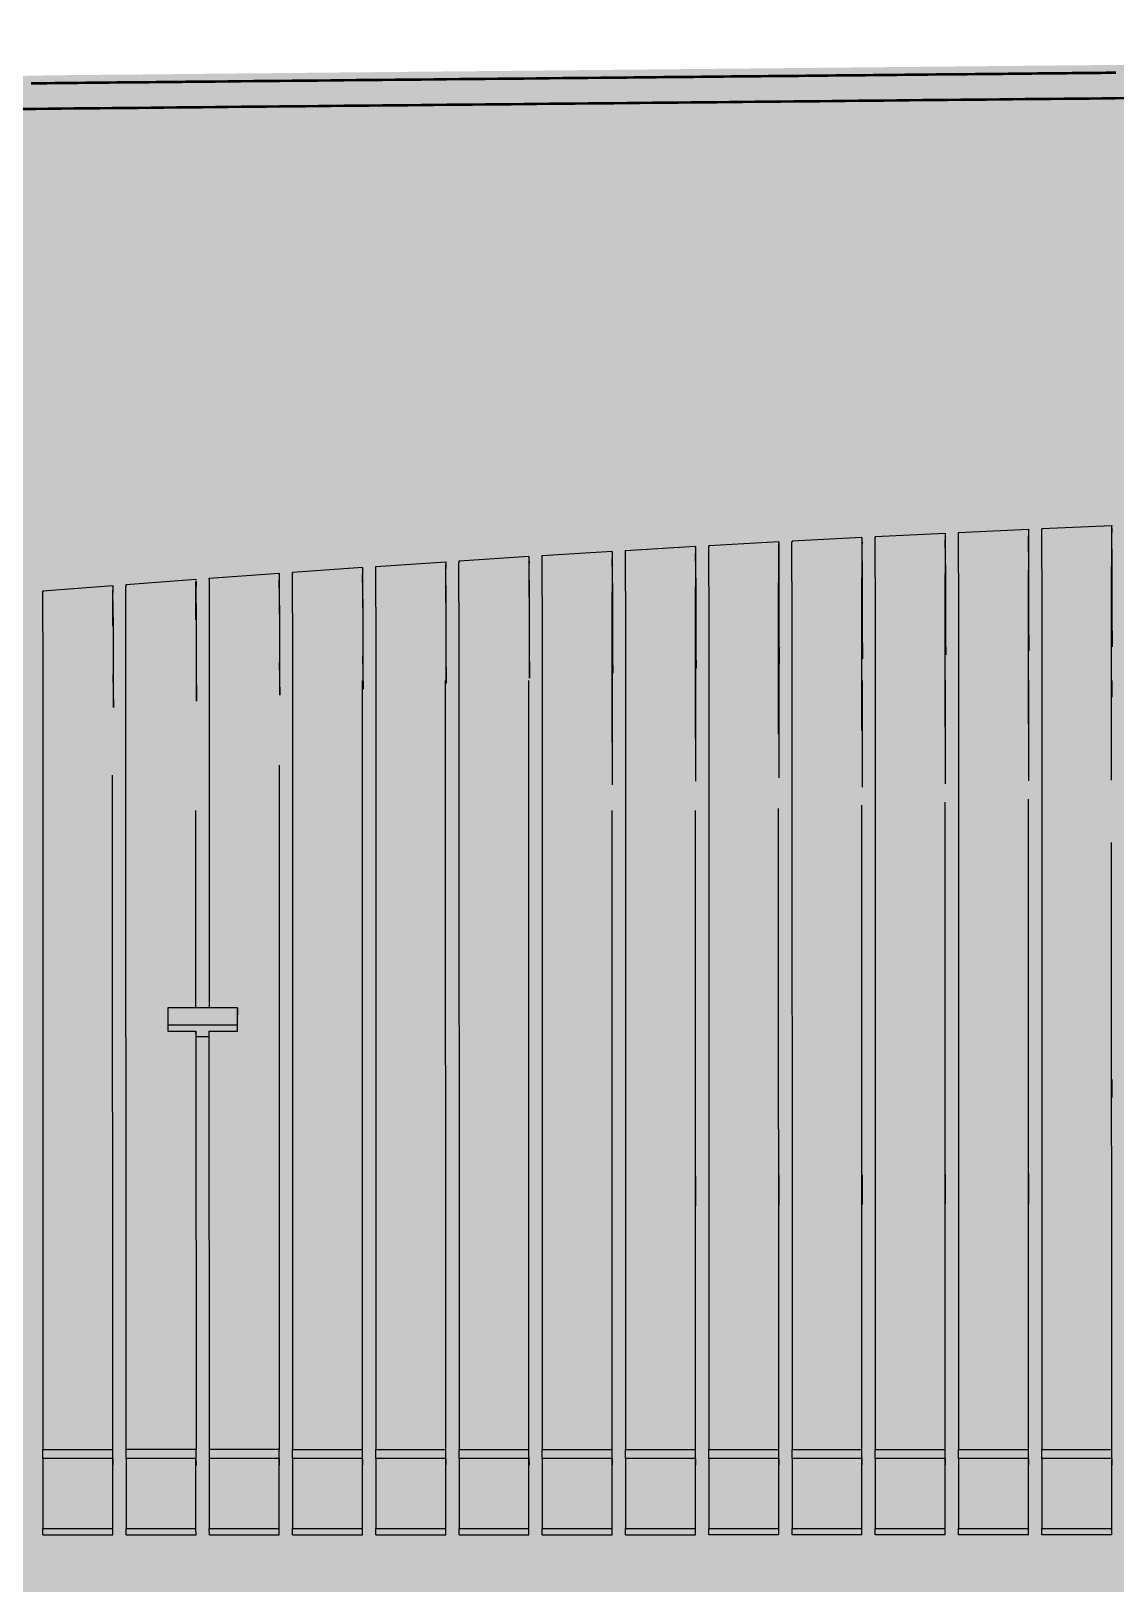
# Model space of a CAD drawing. Header units: metres. Extents: x 0 to 258, y 3 to 25.
# Drawn here: x 23.536 to 24.188, y 22.27 to 23.202 of the extents above; entities that cross this region are included whole.
import ezdxf

# ---------------------------------------------------------------- set-up
doc = ezdxf.new("R2010")
doc.units = ezdxf.units.M
doc.layers.add('A-FLOR', color=7, linetype='Continuous', lineweight=50)
doc.layers.add('A-GENM', color=7, linetype='Continuous', lineweight=35)

# ---------------------------------------------------------------- blocks, each defined once
blk = doc.blocks.new('BR08_SEATING_NORTH 3 - BR08_SEATING_NORTH 3-5676583-Section 155')
at = {"layer": 'A-GENM', "color": 254, "lineweight": 25, "true_color": 0xd4d4d4}
for p, q in [((315.41341, 22.89636), (315.45541, 22.89858)), ((315.46341, 22.89899), (315.50541, 22.90109)), ((315.50544, 22.89998), (315.50548, 22.89684)), ((315.51341, 22.90147), (315.55541, 22.90345)), ((315.55544, 22.90212), (315.55548, 22.89921)), ((315.55572, 22.87968), (315.55548, 22.89921)), ((315.56341, 22.90382), (315.60541, 22.90568)), ((315.60545, 22.90398), (315.60548, 22.90144)), ((315.60572, 22.88193), (315.60548, 22.90144)), ((315.2634, 22.88762), (315.3054, 22.8902)), ((315.30544, 22.88887), (315.30548, 22.88593)), ((315.3134, 22.89068), (315.3554, 22.89313)), ((315.35544, 22.8918), (315.35548, 22.88888)), ((315.35548, 22.88888), (315.35547, 22.83975)), ((315.35548, 22.88888), (315.35547, 22.75204)), ((315.35575, 22.86926), (315.35548, 22.88888)), ((315.36341, 22.89359), (315.40541, 22.89593)), ((315.40544, 22.89459), (315.40548, 22.89167)), ((315.40548, 22.89167), (315.40547, 22.84255)), ((315.40548, 22.89167), (315.40547, 22.75414)), ((315.40574, 22.87208), (315.40548, 22.89167)), ((315.45544, 22.89747), (315.45548, 22.89433)), ((315.45574, 22.87476), (315.45548, 22.89433)), ((315.50573, 22.87729), (315.50548, 22.89684)), ((315.1134, 22.87761), (315.1554, 22.88054)), ((315.1634, 22.88109), (315.2054, 22.8839)), ((315.20543, 22.88257), (315.20548, 22.87963)), ((315.20576, 22.85995), (315.20548, 22.87963)), ((315.2134, 22.88443), (315.2554, 22.88712)), ((315.25543, 22.88579), (315.25548, 22.88285)), ((315.25576, 22.8632), (315.25548, 22.88285)), ((315.30548, 22.88594), (315.30547, 22.83682)), ((315.30548, 22.88594), (315.30547, 22.74983)), ((315.30575, 22.8663), (315.30548, 22.88594)), ((315.55572, 22.83044), (315.55572, 22.87968)), ((315.60538, 22.7528), (315.60537, 22.88122)), ((315.60572, 22.83269), (315.60572, 22.88193)), ((315.01339, 22.87022), (315.05539, 22.87339)), ((315.05542, 22.87228), (315.05547, 22.8691)), ((315.06339, 22.87398), (315.10539, 22.87704)), ((315.10543, 22.87593), (315.10547, 22.87275)), ((315.10577, 22.85302), (315.10547, 22.87275)), ((315.15543, 22.87921), (315.15548, 22.87626)), ((315.15577, 22.85656), (315.15548, 22.87626)), ((315.40537, 22.78025), (315.40536, 22.87147)), ((315.40574, 22.82284), (315.40574, 22.87208)), ((315.41336, 22.87191), (315.41343, 22.35084)), ((315.45537, 22.78245), (315.45536, 22.87412)), ((315.45573, 22.82552), (315.45574, 22.87476)), ((315.46336, 22.87454), (315.46343, 22.35083)), ((315.50537, 22.78453), (315.50536, 22.87663)), ((315.50573, 22.82805), (315.50573, 22.87729)), ((315.51336, 22.87702), (315.51343, 22.35082)), ((315.55538, 22.7865), (315.55536, 22.87899)), ((315.56337, 22.87936), (315.56343, 22.35081)), ((314.96339, 22.86631), (315.00539, 22.8696)), ((315.00542, 22.8685), (315.00547, 22.8653)), ((315.00579, 22.84553), (315.00547, 22.86531)), ((315.05578, 22.84935), (315.05547, 22.8691)), ((315.25576, 22.81395), (315.25576, 22.8632)), ((315.26335, 22.86318), (315.26343, 22.35087)), ((315.30536, 22.77547), (315.30535, 22.86575)), ((315.30575, 22.81706), (315.30575, 22.8663)), ((315.31335, 22.86623), (315.31343, 22.35086)), ((315.35537, 22.7779), (315.35535, 22.86868)), ((315.35574, 22.82002), (315.35575, 22.86926)), ((315.36336, 22.86914), (315.36343, 22.35085)), ((315.10577, 22.80378), (315.10577, 22.85302)), ((315.11334, 22.85316), (315.11343, 22.3509)), ((315.15577, 22.80731), (315.15577, 22.85656)), ((315.16334, 22.85664), (315.16343, 22.35089)), ((315.20576, 22.8107), (315.20576, 22.85995)), ((315.21335, 22.85998), (315.21343, 22.35088)), ((315.60547, 22.85231), (315.60572, 22.83269)), ((315.00579, 22.79628), (315.00579, 22.84553)), ((315.01343, 22.35093), (315.01333, 22.84579)), ((315.05578, 22.8001), (315.05578, 22.84935)), ((315.06334, 22.84954), (315.06338, 22.61594)), ((315.40547, 22.84255), (315.40574, 22.82284)), ((315.45547, 22.8452), (315.45573, 22.82552)), ((315.50547, 22.84772), (315.50573, 22.82805)), ((315.55547, 22.85008), (315.55572, 22.83044)), ((314.96333, 22.84187), (314.96343, 22.35094)), ((315.25547, 22.83373), (315.25576, 22.81395)), ((315.30547, 22.83682), (315.30575, 22.81706)), ((315.35547, 22.83975), (315.35574, 22.82002)), ((315.10547, 22.82364), (315.10577, 22.80378)), ((315.15547, 22.82715), (315.15577, 22.80731)), ((315.20547, 22.83051), (315.20576, 22.8107)), ((315.00547, 22.8162), (315.00579, 22.79628)), ((315.05547, 22.81999), (315.05578, 22.8001)), ((315.15543, 22.35089), (315.15535, 22.81261)), ((315.20543, 22.35088), (315.20535, 22.81261)), ((315.25543, 22.35087), (315.25536, 22.81261)), ((315.45547, 22.81261), (315.45547, 22.74854)), ((315.50547, 22.81261), (315.50547, 22.75053)), ((315.55547, 22.81261), (315.55547, 22.75241)), ((315.60547, 22.81261), (315.60547, 22.80252)), ((315.10535, 22.76178), (315.10543, 22.35091)), ((315.00543, 22.35093), (315.00535, 22.75564)), ((315.55543, 22.35081), (315.55538, 22.74123)), ((315.05538, 22.61594), (315.05536, 22.73447)), ((315.30543, 22.35086), (315.30537, 22.73447)), ((315.35543, 22.35085), (315.35537, 22.73447)), ((315.40543, 22.35084), (315.40538, 22.73571)), ((315.45543, 22.35083), (315.45538, 22.73766)), ((315.50543, 22.35082), (315.50538, 22.73949)), ((315.60543, 22.35081), (315.60539, 22.71536)), ((315.08041, 22.61594), (315.08044, 22.61193)), ((315.03841, 22.60592), (315.03844, 22.60202)), ((315.03844, 22.60202), (315.05538, 22.60202)), ((315.05538, 22.60202), (315.05543, 22.35092)), ((315.05546, 22.59909), (315.05538, 22.60202)), ((315.06343, 22.35091), (315.06338, 22.60202)), ((315.06338, 22.60202), (315.08044, 22.60202)), ((315.08044, 22.60202), (315.08041, 22.60592)), ((315.05538, 22.59886), (315.06338, 22.59886)), ((315.60546, 22.5731), (315.60546, 22.56217)), ((315.50546, 22.51608), (315.50545, 22.49829)), ((315.55546, 22.51642), (315.55545, 22.4986)), ((315.35546, 22.51499), (315.35545, 22.49722)), ((315.40546, 22.51532), (315.40545, 22.49759)), ((315.45546, 22.51571), (315.45545, 22.49795)), ((315.05545, 22.47647), (315.05545, 22.48955)), ((314.96343, 22.35094), (315.00543, 22.35093)), ((314.96344, 22.34548), (314.96343, 22.35094)), ((315.00545, 22.34152), (315.00543, 22.35093)), ((315.01344, 22.34548), (315.01343, 22.35093)), ((315.05543, 22.35092), (315.01343, 22.35092)), ((315.05545, 22.34152), (315.05543, 22.35092)), ((315.06344, 22.34548), (315.06343, 22.35091)), ((315.10543, 22.35091), (315.06343, 22.35091)), ((315.10545, 22.34152), (315.10543, 22.3509)), ((315.11343, 22.3509), (315.15543, 22.35089)), ((315.11344, 22.34548), (315.11343, 22.3509)), ((315.15545, 22.34152), (315.15543, 22.35089)), ((315.16343, 22.35089), (315.20543, 22.35088)), ((315.16344, 22.34548), (315.16343, 22.35089)), ((315.20545, 22.34152), (315.20543, 22.35088)), ((315.21343, 22.35088), (315.25543, 22.35087)), ((315.21344, 22.34548), (315.21343, 22.35088)), ((315.25545, 22.34152), (315.25543, 22.35087)), ((315.26343, 22.35087), (315.30543, 22.35086)), ((315.26344, 22.34548), (315.26343, 22.35087)), ((315.30545, 22.34152), (315.30543, 22.35086)), ((315.31343, 22.35086), (315.35543, 22.35085)), ((315.31344, 22.34548), (315.31343, 22.35086)), ((315.35545, 22.34152), (315.35543, 22.35085)), ((315.36343, 22.35085), (315.40543, 22.35084)), ((315.36344, 22.34548), (315.36343, 22.35085)), ((315.40545, 22.34152), (315.40543, 22.35084)), ((315.41343, 22.35084), (315.45543, 22.35083)), ((315.41344, 22.34547), (315.41343, 22.35084)), ((315.45545, 22.34152), (315.45543, 22.35083)), ((315.46343, 22.35083), (315.50543, 22.35082)), ((315.46344, 22.34547), (315.46343, 22.35083)), ((315.50545, 22.34152), (315.50543, 22.35082)), ((315.51343, 22.35082), (315.55543, 22.35081)), ((315.51344, 22.34547), (315.51343, 22.35082)), ((315.55545, 22.34152), (315.55543, 22.35081)), ((315.56343, 22.35081), (315.60543, 22.3508)), ((315.56344, 22.34547), (315.56343, 22.35081)), ((315.60545, 22.34152), (315.60543, 22.3508)), ((315.00541, 22.34548), (315.00544, 22.34152)), ((315.05541, 22.34548), (315.05544, 22.34152)), ((315.10541, 22.34548), (315.10544, 22.34152)), ((315.15541, 22.34548), (315.15544, 22.34152)), ((315.20541, 22.34548), (315.20544, 22.34152)), ((315.25541, 22.34548), (315.25544, 22.34152)), ((315.30541, 22.34548), (315.30544, 22.34152)), ((315.35541, 22.34548), (315.35544, 22.34152)), ((315.40541, 22.34547), (315.40544, 22.34152)), ((315.45541, 22.34547), (315.45544, 22.34152)), ((315.50541, 22.34547), (315.50544, 22.34152)), ((315.55541, 22.34547), (315.55544, 22.34152)), ((315.60541, 22.34547), (315.60544, 22.34152)), ((314.96343, 22.29959), (314.96341, 22.30341)), ((315.00543, 22.29959), (315.00541, 22.30341)), ((315.01343, 22.29959), (315.01341, 22.30341)), ((315.05543, 22.29959), (315.05541, 22.30341)), ((315.06343, 22.29959), (315.06341, 22.30341)), ((315.10543, 22.29959), (315.10541, 22.30341)), ((315.11343, 22.29959), (315.11341, 22.30341)), ((315.15543, 22.29959), (315.15541, 22.30341)), ((315.16343, 22.29959), (315.16341, 22.30341)), ((315.20543, 22.29959), (315.20541, 22.30341)), ((315.21343, 22.29959), (315.21341, 22.30341)), ((315.25543, 22.29959), (315.25541, 22.30341)), ((315.26343, 22.29959), (315.26341, 22.30341)), ((315.30543, 22.29959), (315.30541, 22.30341)), ((315.31343, 22.29959), (315.31341, 22.30341)), ((315.35543, 22.29959), (315.35541, 22.3034)), ((315.36343, 22.29959), (315.36341, 22.3034)), ((315.40543, 22.29959), (315.40541, 22.3034)), ((315.41343, 22.29959), (315.41341, 22.3034)), ((315.45543, 22.29959), (315.45541, 22.3034)), ((315.46343, 22.29959), (315.46341, 22.3034)), ((315.50543, 22.29959), (315.50541, 22.3034)), ((315.51343, 22.29959), (315.51341, 22.3034)), ((315.55543, 22.29959), (315.55541, 22.3034)), ((315.56343, 22.29959), (315.56341, 22.3034)), ((315.60543, 22.29959), (315.60541, 22.3034)), ((314.96343, 22.29959), (315.00543, 22.29959)), ((315.01343, 22.29959), (315.05543, 22.29959)), ((315.06343, 22.29959), (315.10543, 22.29959)), ((315.11343, 22.29959), (315.15543, 22.29959)), ((315.16343, 22.29959), (315.20543, 22.29959)), ((315.21343, 22.29959), (315.25543, 22.29959)), ((315.26343, 22.29959), (315.30543, 22.29959)), ((315.31343, 22.29959), (315.35543, 22.29959)), ((315.40543, 22.29959), (315.36343, 22.29959)), ((315.45543, 22.29959), (315.41343, 22.29959)), ((315.50543, 22.29959), (315.46343, 22.29959)), ((315.55543, 22.29959), (315.51343, 22.29959)), ((315.60543, 22.29959), (315.56343, 22.29959))]:
    blk.add_line(p, q, dxfattribs=at)
at = {"layer": 'A-GENM', "color": 7, "lineweight": 25, "true_color": 0xefefef}
for p, q in [((315.08041, 22.61594), (315.03841, 22.61594)), ((315.03841, 22.61594), (315.03841, 22.60592)), ((315.08041, 22.60592), (315.08041, 22.61594)), ((315.03841, 22.60592), (315.08041, 22.60592)), ((314.96341, 22.34548), (314.96341, 22.30341)), ((315.00541, 22.34548), (314.96341, 22.34548)), ((315.00541, 22.30341), (315.00541, 22.34548)), ((315.01341, 22.34548), (315.01341, 22.30341)), ((315.05541, 22.34548), (315.01341, 22.34548)), ((315.05541, 22.30341), (315.05541, 22.34548)), ((315.06341, 22.34548), (315.06341, 22.30341)), ((315.10541, 22.34548), (315.06341, 22.34548)), ((315.10541, 22.30341), (315.10541, 22.34548)), ((315.11341, 22.34548), (315.11341, 22.30341)), ((315.15541, 22.34548), (315.11341, 22.34548)), ((315.15541, 22.30341), (315.15541, 22.34548)), ((315.16341, 22.34548), (315.16341, 22.30341)), ((315.20541, 22.34548), (315.16341, 22.34548)), ((315.20541, 22.30341), (315.20541, 22.34548)), ((315.21341, 22.34548), (315.21341, 22.30341)), ((315.25541, 22.34548), (315.21341, 22.34548)), ((315.25541, 22.30341), (315.25541, 22.34548)), ((315.26341, 22.34548), (315.26341, 22.30341)), ((315.30541, 22.34548), (315.26341, 22.34548)), ((315.30541, 22.30341), (315.30541, 22.34548)), ((315.31341, 22.34548), (315.31341, 22.30341)), ((315.35541, 22.34548), (315.31341, 22.34548)), ((315.35541, 22.3034), (315.35541, 22.34548)), ((315.40541, 22.34547), (315.36341, 22.34548)), ((315.36341, 22.34548), (315.36341, 22.3034)), ((315.40541, 22.3034), (315.40541, 22.34547)), ((315.41341, 22.34547), (315.41341, 22.3034)), ((315.45541, 22.34547), (315.41341, 22.34547)), ((315.45541, 22.3034), (315.45541, 22.34547)), ((315.46341, 22.34547), (315.46341, 22.3034)), ((315.50541, 22.34547), (315.46341, 22.34547)), ((315.50541, 22.3034), (315.50541, 22.34547)), ((315.51341, 22.34547), (315.51341, 22.3034)), ((315.55541, 22.34547), (315.51341, 22.34547)), ((315.55541, 22.3034), (315.55541, 22.34547)), ((315.56341, 22.34547), (315.56341, 22.3034)), ((315.60541, 22.34547), (315.56341, 22.34547)), ((315.60541, 22.3034), (315.60541, 22.34547)), ((314.96341, 22.30341), (315.00541, 22.30341)), ((315.01341, 22.30341), (315.05541, 22.30341)), ((315.06341, 22.30341), (315.10541, 22.30341)), ((315.11341, 22.30341), (315.15541, 22.30341)), ((315.16341, 22.30341), (315.20541, 22.30341)), ((315.21341, 22.30341), (315.25541, 22.30341)), ((315.26341, 22.30341), (315.30541, 22.30341)), ((315.31341, 22.30341), (315.35541, 22.3034)), ((315.36341, 22.3034), (315.40541, 22.3034)), ((315.41341, 22.3034), (315.45541, 22.3034)), ((315.46341, 22.3034), (315.50541, 22.3034)), ((315.51341, 22.3034), (315.55541, 22.3034)), ((315.56341, 22.3034), (315.60541, 22.3034))]:
    blk.add_line(p, q, dxfattribs=at)
at = {"layer": 'A-GENM', "color": 254, "lineweight": 25, "true_color": 0xd4d4d4}
for points, knots in [([(315.45543, 22.89805), (315.45542, 22.89849), (315.45541, 22.89868), (315.4554, 22.89797), (315.45539, 22.89731), (315.45539, 22.89689)], [0, 0, 0, 0, 0.1666667, 0.25, 0.3333333, 0.3333333, 0.3333333, 0.3333333]), ([(315.46339, 22.8973), (315.4634, 22.89772), (315.4634, 22.89838), (315.46341, 22.89909), (315.46342, 22.8989), (315.46343, 22.89846)], [0.6666667, 0.6666667, 0.6666667, 0.6666667, 0.75, 0.8333333, 1, 1, 1, 1]), ([(315.50539, 22.8994), (315.50539, 22.89898), (315.50539, 22.89795), (315.50538, 22.89588), (315.50537, 22.89342), (315.50537, 22.89068), (315.50537, 22.88768), (315.50536, 22.88323), (315.50536, 22.8794), (315.50536, 22.87663)], [0.3333333, 0.3333333, 0.3333333, 0.3333333, 0.4166667, 0.5, 0.5833333, 0.6666667, 0.75, 0.8333333, 1, 1, 1, 1]), ([(315.50543, 22.90056), (315.50542, 22.901), (315.50541, 22.90119), (315.5054, 22.90048), (315.5054, 22.89982), (315.50539, 22.8994)], [0, 0, 0, 0, 0.1666667, 0.25, 0.3333333, 0.3333333, 0.3333333, 0.3333333]), ([(315.51339, 22.89979), (315.5134, 22.90021), (315.5134, 22.90087), (315.51341, 22.90158), (315.51342, 22.90139), (315.51343, 22.90095)], [0.6666667, 0.6666667, 0.6666667, 0.6666667, 0.75, 0.8333333, 1, 1, 1, 1]), ([(315.55543, 22.90293), (315.55542, 22.90337), (315.55541, 22.90355), (315.5554, 22.90284), (315.5554, 22.90218), (315.5554, 22.90176)], [0, 0, 0, 0, 0.1666667, 0.25, 0.3333333, 0.3333333, 0.3333333, 0.3333333]), ([(315.5634, 22.90213), (315.5634, 22.90255), (315.5634, 22.90321), (315.56342, 22.90392), (315.56342, 22.90373), (315.56343, 22.9033)], [0.6666667, 0.6666667, 0.6666667, 0.6666667, 0.75, 0.8333333, 1, 1, 1, 1]), ([(315.60543, 22.90515), (315.60542, 22.90559), (315.60542, 22.90578), (315.6054, 22.90506), (315.6054, 22.90441), (315.6054, 22.90398)], [0, 0, 0, 0, 0.1666667, 0.25, 0.3333333, 0.3333333, 0.3333333, 0.3333333]), ([(315.30542, 22.88967), (315.30542, 22.89011), (315.30541, 22.8903), (315.30539, 22.88959), (315.30539, 22.88893), (315.30539, 22.88851)], [0, 0, 0, 0, 0.1666667, 0.25, 0.3333333, 0.3333333, 0.3333333, 0.3333333]), ([(315.31339, 22.88899), (315.31339, 22.88941), (315.3134, 22.89007), (315.31341, 22.89078), (315.31342, 22.89059), (315.31343, 22.89015)], [0.6666667, 0.6666667, 0.6666667, 0.6666667, 0.75, 0.8333333, 1, 1, 1, 1]), ([(315.35543, 22.89261), (315.35542, 22.89305), (315.35541, 22.89324), (315.3554, 22.89253), (315.35539, 22.89187), (315.35539, 22.89145)], [0, 0, 0, 0, 0.1666667, 0.25, 0.3333333, 0.3333333, 0.3333333, 0.3333333]), ([(315.36339, 22.8919), (315.36339, 22.89233), (315.3634, 22.89298), (315.36341, 22.89369), (315.36342, 22.8935), (315.36343, 22.89306)], [0.6666667, 0.6666667, 0.6666667, 0.6666667, 0.75, 0.8333333, 1, 1, 1, 1]), ([(315.40543, 22.8954), (315.40542, 22.89584), (315.40541, 22.89603), (315.4054, 22.89532), (315.40539, 22.89466), (315.40539, 22.89424)], [0, 0, 0, 0, 0.1666667, 0.25, 0.3333333, 0.3333333, 0.3333333, 0.3333333]), ([(315.41339, 22.89467), (315.41339, 22.89509), (315.4134, 22.89575), (315.41341, 22.89646), (315.41342, 22.89628), (315.41343, 22.89584)], [0.6666667, 0.6666667, 0.6666667, 0.6666667, 0.75, 0.8333333, 1, 1, 1, 1]), ([(315.51336, 22.87702), (315.51336, 22.87979), (315.51336, 22.88362), (315.51337, 22.88807), (315.51337, 22.89007), (315.51337, 22.89102)], [0, 0, 0, 0, 0.1666667, 0.25, 0.3333333, 0.3333333, 0.3333333, 0.3333333]), ([(315.55537, 22.893), (315.55537, 22.89204), (315.55537, 22.89005), (315.55536, 22.88559), (315.55536, 22.88177), (315.55536, 22.87899)], [0.6666667, 0.6666667, 0.6666667, 0.6666667, 0.75, 0.8333333, 1, 1, 1, 1]), ([(315.56337, 22.87936), (315.56337, 22.88213), (315.56337, 22.88596), (315.56337, 22.89041), (315.56337, 22.89241), (315.56337, 22.89336)], [0, 0, 0, 0, 0.1666667, 0.25, 0.3333333, 0.3333333, 0.3333333, 0.3333333]), ([(315.60537, 22.89522), (315.60537, 22.89426), (315.60537, 22.89227), (315.60537, 22.88781), (315.60537, 22.88399), (315.60537, 22.88122)], [0.6666667, 0.6666667, 0.6666667, 0.6666667, 0.75, 0.8333333, 1, 1, 1, 1]), ([(315.15542, 22.88001), (315.15541, 22.88045), (315.1554, 22.88064), (315.15539, 22.87993), (315.15538, 22.87928), (315.15538, 22.87886)], [0, 0, 0, 0, 0.1666667, 0.25, 0.3333333, 0.3333333, 0.3333333, 0.3333333]), ([(315.16335, 22.87065), (315.16335, 22.8716), (315.16336, 22.87343), (315.16336, 22.8759), (315.16337, 22.87796), (315.16338, 22.8795), (315.16339, 22.88048), (315.1634, 22.88119), (315.16341, 22.881), (315.16342, 22.88056)], [0.3333333, 0.3333333, 0.3333333, 0.3333333, 0.4166667, 0.5, 0.5833333, 0.6666667, 0.75, 0.8333333, 1, 1, 1, 1]), ([(315.20542, 22.88337), (315.20541, 22.88381), (315.2054, 22.884), (315.20539, 22.8833), (315.20538, 22.88264), (315.20538, 22.88222)], [0, 0, 0, 0, 0.1666667, 0.25, 0.3333333, 0.3333333, 0.3333333, 0.3333333]), ([(315.21336, 22.87398), (315.21336, 22.87494), (315.21336, 22.87677), (315.21337, 22.87923), (315.21337, 22.8813), (315.21338, 22.88284), (315.21339, 22.88382), (315.2134, 22.88453), (315.21342, 22.88434), (315.21342, 22.8839)], [0.3333333, 0.3333333, 0.3333333, 0.3333333, 0.4166667, 0.5, 0.5833333, 0.6666667, 0.75, 0.8333333, 1, 1, 1, 1]), ([(315.25542, 22.88659), (315.25542, 22.88703), (315.2554, 22.88722), (315.25539, 22.88651), (315.25539, 22.88586), (315.25538, 22.88544)], [0, 0, 0, 0, 0.1666667, 0.25, 0.3333333, 0.3333333, 0.3333333, 0.3333333]), ([(315.26336, 22.87718), (315.26336, 22.87813), (315.26336, 22.87996), (315.26337, 22.88243), (315.26338, 22.8845), (315.26339, 22.88603), (315.26339, 22.88702), (315.26341, 22.88772), (315.26342, 22.88754), (315.26342, 22.88709)], [0.3333333, 0.3333333, 0.3333333, 0.3333333, 0.4166667, 0.5, 0.5833333, 0.6666667, 0.75, 0.8333333, 1, 1, 1, 1]), ([(315.30536, 22.87975), (315.30536, 22.8788), (315.30535, 22.8768), (315.30535, 22.87234), (315.30535, 22.86852), (315.30535, 22.86575)], [0.6666667, 0.6666667, 0.6666667, 0.6666667, 0.75, 0.8333333, 1, 1, 1, 1]), ([(315.31335, 22.86623), (315.31335, 22.869), (315.31335, 22.87283), (315.31336, 22.87728), (315.31336, 22.87928), (315.31336, 22.88023)], [0, 0, 0, 0, 0.1666667, 0.25, 0.3333333, 0.3333333, 0.3333333, 0.3333333]), ([(315.35536, 22.88268), (315.35536, 22.88173), (315.35536, 22.87973), (315.35535, 22.87528), (315.35535, 22.87145), (315.35535, 22.86868)], [0.6666667, 0.6666667, 0.6666667, 0.6666667, 0.75, 0.8333333, 1, 1, 1, 1]), ([(315.36336, 22.86914), (315.36336, 22.87191), (315.36336, 22.87574), (315.36336, 22.88019), (315.36336, 22.88219), (315.36336, 22.88314)], [0, 0, 0, 0, 0.1666667, 0.25, 0.3333333, 0.3333333, 0.3333333, 0.3333333]), ([(315.40536, 22.88548), (315.40536, 22.88452), (315.40536, 22.88253), (315.40536, 22.87807), (315.40536, 22.87424), (315.40536, 22.87147)], [0.6666667, 0.6666667, 0.6666667, 0.6666667, 0.75, 0.8333333, 1, 1, 1, 1]), ([(315.41336, 22.87191), (315.41336, 22.87468), (315.41336, 22.87851), (315.41336, 22.88296), (315.41336, 22.88496), (315.41337, 22.88591)], [0, 0, 0, 0, 0.1666667, 0.25, 0.3333333, 0.3333333, 0.3333333, 0.3333333]), ([(315.45537, 22.88813), (315.45537, 22.88717), (315.45536, 22.88517), (315.45536, 22.88072), (315.45536, 22.87689), (315.45536, 22.87412)], [0.6666667, 0.6666667, 0.6666667, 0.6666667, 0.75, 0.8333333, 1, 1, 1, 1]), ([(315.46336, 22.87454), (315.46336, 22.87731), (315.46336, 22.88113), (315.46336, 22.88559), (315.46337, 22.88758), (315.46337, 22.88854)], [0, 0, 0, 0, 0.1666667, 0.25, 0.3333333, 0.3333333, 0.3333333, 0.3333333]), ([(315.01334, 22.85978), (315.01334, 22.86074), (315.01335, 22.86256), (315.01335, 22.86503), (315.01336, 22.8671), (315.01337, 22.86863), (315.01338, 22.86962), (315.0134, 22.87032), (315.01341, 22.87013), (315.01342, 22.86968)], [0.3333333, 0.3333333, 0.3333333, 0.3333333, 0.4166667, 0.5, 0.5833333, 0.6666667, 0.75, 0.8333333, 1, 1, 1, 1]), ([(315.10542, 22.8765), (315.10541, 22.87695), (315.1054, 22.87714), (315.10539, 22.87643), (315.10538, 22.87578), (315.10538, 22.87536)], [0, 0, 0, 0, 0.1666667, 0.25, 0.3333333, 0.3333333, 0.3333333, 0.3333333]), ([(315.11335, 22.86717), (315.11335, 22.86812), (315.11335, 22.86995), (315.11336, 22.87242), (315.11337, 22.87448), (315.11338, 22.87602), (315.11339, 22.877), (315.1134, 22.87771), (315.11341, 22.87752), (315.11342, 22.87707)], [0.3333333, 0.3333333, 0.3333333, 0.3333333, 0.4166667, 0.5, 0.5833333, 0.6666667, 0.75, 0.8333333, 1, 1, 1, 1]), ([(315.15535, 22.8701), (315.15535, 22.86914), (315.15535, 22.86714), (315.15534, 22.86269), (315.15534, 22.85886), (315.15534, 22.85609)], [0.6666667, 0.6666667, 0.6666667, 0.6666667, 0.75, 0.8333333, 1, 1, 1, 1]), ([(315.16334, 22.85664), (315.16334, 22.85941), (315.16334, 22.86324), (315.16335, 22.86769), (315.16335, 22.86969), (315.16335, 22.87065)], [0, 0, 0, 0, 0.1666667, 0.25, 0.3333333, 0.3333333, 0.3333333, 0.3333333]), ([(315.20535, 22.87346), (315.20535, 22.8725), (315.20535, 22.8705), (315.20535, 22.86605), (315.20534, 22.86222), (315.20534, 22.85945)], [0.6666667, 0.6666667, 0.6666667, 0.6666667, 0.75, 0.8333333, 1, 1, 1, 1]), ([(315.21335, 22.85998), (315.21335, 22.86275), (315.21335, 22.86658), (315.21335, 22.87103), (315.21335, 22.87303), (315.21336, 22.87398)], [0, 0, 0, 0, 0.1666667, 0.25, 0.3333333, 0.3333333, 0.3333333, 0.3333333]), ([(315.25536, 22.87667), (315.25535, 22.87572), (315.25535, 22.87372), (315.25535, 22.86927), (315.25535, 22.86544), (315.25535, 22.86267)], [0.6666667, 0.6666667, 0.6666667, 0.6666667, 0.75, 0.8333333, 1, 1, 1, 1]), ([(315.26335, 22.86318), (315.26335, 22.86595), (315.26335, 22.86977), (315.26335, 22.87423), (315.26336, 22.87622), (315.26336, 22.87718)], [0, 0, 0, 0, 0.1666667, 0.25, 0.3333333, 0.3333333, 0.3333333, 0.3333333]), ([(314.96334, 22.85588), (314.96334, 22.85683), (314.96334, 22.85866), (314.96335, 22.86113), (314.96336, 22.86319), (314.96337, 22.86473), (314.96338, 22.86571), (314.96339, 22.86641), (314.96341, 22.86622), (314.96341, 22.86578)], [0.3333333, 0.3333333, 0.3333333, 0.3333333, 0.4166667, 0.5, 0.5833333, 0.6666667, 0.75, 0.8333333, 1, 1, 1, 1]), ([(315.00541, 22.86907), (315.00541, 22.86951), (315.00539, 22.8697), (315.00538, 22.869), (315.00537, 22.86834), (315.00537, 22.86792)], [0, 0, 0, 0, 0.1666667, 0.25, 0.3333333, 0.3333333, 0.3333333, 0.3333333]), ([(315.10535, 22.86659), (315.10535, 22.86564), (315.10534, 22.86364), (315.10534, 22.85919), (315.10534, 22.85536), (315.10534, 22.85259)], [0.6666667, 0.6666667, 0.6666667, 0.6666667, 0.75, 0.8333333, 1, 1, 1, 1]), ([(315.11334, 22.85316), (315.11334, 22.85593), (315.11334, 22.85976), (315.11335, 22.86422), (315.11335, 22.86621), (315.11335, 22.86717)], [0, 0, 0, 0, 0.1666667, 0.25, 0.3333333, 0.3333333, 0.3333333, 0.3333333]), ([(314.96333, 22.84187), (314.96333, 22.84464), (314.96333, 22.84847), (314.96333, 22.85293), (314.96334, 22.85492), (314.96334, 22.85588)], [0, 0, 0, 0, 0.1666667, 0.25, 0.3333333, 0.3333333, 0.3333333, 0.3333333]), ([(315.00534, 22.85916), (315.00534, 22.85821), (315.00534, 22.85621), (315.00533, 22.85176), (315.00533, 22.84793), (315.00533, 22.84516)], [0.6666667, 0.6666667, 0.6666667, 0.6666667, 0.75, 0.8333333, 1, 1, 1, 1]), ([(315.01333, 22.84578), (315.01333, 22.84855), (315.01333, 22.85238), (315.01334, 22.85683), (315.01334, 22.85883), (315.01334, 22.85978)], [0, 0, 0, 0, 0.1666667, 0.25, 0.3333333, 0.3333333, 0.3333333, 0.3333333])]:
    blk.add_open_spline(points, degree=3, knots=knots, dxfattribs=at)
for points in [[(315.51337, 22.89102), (315.51337, 22.89198), (315.51337, 22.89381), (315.51338, 22.89627), (315.51339, 22.89834), (315.51339, 22.89936), (315.51339, 22.89979)], [(315.5554, 22.90176), (315.55539, 22.90134), (315.55539, 22.90032), (315.55538, 22.89825), (315.55538, 22.89578), (315.55537, 22.89395), (315.55537, 22.893)], [(315.56337, 22.89336), (315.56337, 22.89432), (315.56338, 22.89615), (315.56338, 22.89862), (315.56339, 22.90068), (315.56339, 22.90171), (315.5634, 22.90213)], [(315.6054, 22.90398), (315.60539, 22.90356), (315.60539, 22.90254), (315.60538, 22.90047), (315.60538, 22.898), (315.60537, 22.89618), (315.60537, 22.89522)], [(315.31336, 22.88023), (315.31336, 22.88119), (315.31337, 22.88302), (315.31337, 22.88548), (315.31338, 22.88755), (315.31338, 22.88857), (315.31339, 22.88899)], [(315.35539, 22.89145), (315.35539, 22.89103), (315.35538, 22.89), (315.35537, 22.88794), (315.35537, 22.88547), (315.35536, 22.88364), (315.35536, 22.88268)], [(315.36336, 22.88314), (315.36336, 22.8841), (315.36337, 22.88593), (315.36337, 22.88839), (315.36338, 22.89046), (315.36339, 22.89148), (315.36339, 22.8919)], [(315.40539, 22.89424), (315.40539, 22.89382), (315.40538, 22.89279), (315.40537, 22.89073), (315.40537, 22.88826), (315.40537, 22.88643), (315.40536, 22.88548)], [(315.41337, 22.88591), (315.41337, 22.88687), (315.41337, 22.8887), (315.41338, 22.89116), (315.41338, 22.89323), (315.41339, 22.89425), (315.41339, 22.89467)], [(315.45539, 22.89689), (315.45539, 22.89647), (315.45538, 22.89544), (315.45538, 22.89338), (315.45537, 22.89091), (315.45537, 22.88908), (315.45537, 22.88813)], [(315.46337, 22.88854), (315.46337, 22.88949), (315.46337, 22.89132), (315.46338, 22.89379), (315.46339, 22.89586), (315.46339, 22.89688), (315.46339, 22.8973)], [(315.20538, 22.88222), (315.20538, 22.8818), (315.20537, 22.88077), (315.20536, 22.87871), (315.20536, 22.87624), (315.20535, 22.87441), (315.20535, 22.87346)], [(315.25538, 22.88544), (315.25538, 22.88502), (315.25538, 22.88399), (315.25537, 22.88193), (315.25536, 22.87946), (315.25536, 22.87763), (315.25536, 22.87667)], [(315.30539, 22.88851), (315.30538, 22.88809), (315.30538, 22.88707), (315.30537, 22.885), (315.30536, 22.88253), (315.30536, 22.88071), (315.30536, 22.87975)], [(315.05533, 22.84894), (315.05537, 22.85409), (315.05532, 22.86386), (315.05536, 22.86998), (315.05537, 22.87171)], [(315.05539, 22.87338), (315.0554, 22.87339), (315.05541, 22.87321), (315.05542, 22.87286)], [(315.06342, 22.87345), (315.06339, 22.87443), (315.06338, 22.87363), (315.06333, 22.86446), (315.06337, 22.85469), (315.06334, 22.84954)], [(315.10538, 22.87536), (315.10537, 22.87493), (315.10537, 22.87391), (315.10536, 22.87184), (315.10535, 22.86938), (315.10535, 22.86755), (315.10535, 22.86659)], [(315.15538, 22.87886), (315.15538, 22.87844), (315.15537, 22.87741), (315.15536, 22.87535), (315.15536, 22.87288), (315.15535, 22.87105), (315.15535, 22.8701)], [(315.00537, 22.86792), (315.00537, 22.8675), (315.00536, 22.86648), (315.00535, 22.86441), (315.00535, 22.86195), (315.00534, 22.86012), (315.00534, 22.85916)]]:
    blk.add_open_spline(points, degree=3, dxfattribs=at)
blk = doc.blocks.new('T2DPAA-T2D-C3S-DU-M3D-100304_rvt-7-Section 155')
at = {"layer": 'A-GENM', "color": 254, "lineweight": 25, "true_color": 0xd4d4d4}
blk.add_blockref('BR08_SEATING_NORTH 3 - BR08_SEATING_NORTH 3-5676583-Section 155', (0, 0), dxfattribs=at)

msp = doc.modelspace()

# ---------------------------------------------------------------- hatches: boundary and pattern name
at = {"layer": 'A-FLOR', "lineweight": 5, "true_color": 0xc0c0c0}
h = msp.add_hatch(color=9, dxfattribs=at)
h.paths.add_polyline_path([(23.09995, 23.16693), (23.10994, 23.16703), (23.09995, 23.17115)])
h.paths.add_polyline_path([(23.10994, 23.16703), (23.16008, 23.16752), (23.14914, 23.172), (23.09995, 23.17119)])
h.paths.add_polyline_path([(23.16008, 23.16752), (23.21022, 23.16801), (23.19891, 23.17249), (23.16887, 23.17219), (23.14924, 23.172)])
h.paths.add_polyline_path([(23.21022, 23.16801), (23.28544, 23.16874), (23.27429, 23.17322), (23.19927, 23.17249)])
h.paths.add_polyline_path([(23.38572, 23.16972), (23.38645, 23.16997), (23.39968, 23.17445), (23.37492, 23.17421)])
h.paths.add_polyline_path([(23.33558, 23.16923), (23.38572, 23.16972), (23.37468, 23.17421), (23.34991, 23.17396)])
h.paths.add_polyline_path([(23.28544, 23.16874), (23.33558, 23.16923), (23.32435, 23.17371), (23.29989, 23.17347), (23.2996, 23.17347), (23.29081, 23.17339), (23.27434, 23.17322)])
h.paths.add_polyline_path([(23.33558, 23.16923), (23.34965, 23.17396), (23.33639, 23.17383), (23.32439, 23.17371)])
h.paths.add_polyline_path([(23.47552, 23.17519), (23.486, 23.1707), (23.49977, 23.17543), (23.486, 23.17529)])
h.paths.add_polyline_path([(23.46094, 23.17046), (23.486, 23.1707), (23.47552, 23.17519), (23.46169, 23.1707)])
h.paths.add_polyline_path([(23.38573, 23.16972), (23.46094, 23.17046), (23.44973, 23.17494), (23.44959, 23.17494), (23.39968, 23.17438), (23.38606, 23.16983)])
h.paths.add_polyline_path([(23.46094, 23.17046), (23.47537, 23.17519), (23.46606, 23.1751), (23.44993, 23.17494)])
h.paths.add_polyline_path([(24.58872, 23.18148), (24.58931, 23.18173), (24.5994, 23.18593)])
h.paths.add_polyline_path([(24.63885, 23.18197), (24.71403, 23.18271), (24.69945, 23.18716), (24.68158, 23.18698), (24.67515, 23.18692), (24.67502, 23.18692), (24.62513, 23.18643)])
h.paths.add_polyline_path([(24.61379, 23.18173), (24.63885, 23.18197), (24.62502, 23.18643), (24.60011, 23.18619)])
h.paths.add_polyline_path([(24.56368, 23.18124), (24.61379, 23.18173), (24.60002, 23.18619), (24.57541, 23.18595), (24.55009, 23.1857)])
h.paths.add_polyline_path([(24.51356, 23.18075), (24.56368, 23.18124), (24.55003, 23.1857), (24.52273, 23.18543), (24.50007, 23.18521), (24.51356, 23.18075)])
h.paths.add_polyline_path([(23.66147, 23.17242), (24.51356, 23.18075), (24.50006, 23.18521), (24.11298, 23.18142), (23.67372, 23.17713), (23.64994, 23.1769)])
h.paths.add_polyline_path([(23.58626, 23.17168), (23.58627, 23.17168), (23.66147, 23.17242), (23.64988, 23.1769), (23.59986, 23.17637), (23.59986, 23.17641), (23.58841, 23.17629), (23.57494, 23.17616)])
h.paths.add_polyline_path([(23.54959, 23.17591), (23.56121, 23.17144), (23.58626, 23.17168), (23.57483, 23.17616), (23.55675, 23.17599)])
h.paths.add_polyline_path([(23.486, 23.1707), (23.5612, 23.17144), (23.54959, 23.17591), (23.52423, 23.17543), (23.5248, 23.17567), (23.49995, 23.17543), (23.49581, 23.17403)])
h.paths.add_polyline_path([(24.73909, 23.18295), (24.76415, 23.1832), (24.75, 23.18765), (24.72518, 23.18741), (24.73908, 23.18295)])
h.paths.add_polyline_path([(24.71403, 23.18271), (24.73909, 23.18295), (24.72502, 23.18741), (24.69958, 23.18716)])
h.paths.add_polyline_path([(25.44076, 23.18981), (25.46582, 23.19005), (25.4738, 23.19473), (25.42599, 23.19426)])
h.paths.add_polyline_path([(25.4157, 23.18956), (25.41579, 23.18956), (25.44076, 23.18981), (25.42579, 23.19426), (25.4157, 23.19416), (25.4157, 23.18981)])
h.paths.add_polyline_path([(25.36558, 23.18908), (25.4157, 23.18956), (25.4157, 23.19416), (25.4047, 23.19405), (25.37593, 23.19377)])
h.paths.add_polyline_path([(25.26534, 23.18809), (25.36558, 23.18908), (25.37574, 23.19377), (25.25084, 23.19254), (25.26533, 23.18809)])
h.paths.add_polyline_path([(25.24028, 23.18785), (25.26534, 23.18809), (25.25068, 23.19254), (25.24028, 23.19244), (25.24028, 23.18809)])
h.paths.add_polyline_path([(25.14003, 23.18687), (25.24028, 23.18785), (25.24028, 23.19244), (25.20672, 23.19212), (25.17576, 23.19181), (25.1757, 23.19181), (25.17539, 23.19181), (25.12579, 23.1913), (25.13924, 23.18711)])
h.paths.add_polyline_path([(24.96462, 23.18515), (25.14003, 23.18687), (25.12561, 23.19132), (25.05008, 23.19034), (25.05056, 23.19059), (25.00885, 23.19018), (25.00063, 23.1901), (25.00055, 23.1901), (25.00014, 23.1901), (24.95059, 23.18961)])
h.paths.add_polyline_path([(24.9145, 23.18467), (24.96462, 23.18515), (24.95052, 23.18961), (24.90026, 23.18912)])
h.paths.add_polyline_path([(24.86438, 23.18418), (24.9145, 23.18467), (24.89997, 23.18912), (24.87492, 23.18863), (24.87549, 23.18888), (24.86438, 23.18877), (24.86438, 23.18442)])
h.paths.add_polyline_path([(24.76415, 23.1832), (24.86359, 23.18442), (24.84998, 23.18863), (24.84993, 23.18863), (24.82488, 23.18814), (24.82535, 23.18839), (24.82325, 23.18837), (24.80022, 23.18814), (24.79999, 23.18814), (24.75532, 23.1877), (24.75018, 23.18765)])
h.paths.add_polyline_path([(24.86438, 23.18418), (24.86438, 23.18877), (24.85358, 23.18867), (24.85022, 23.18863)])
h.paths.add_polyline_path([(24.88943, 23.18442), (24.88944, 23.18442), (24.88136, 23.18701)])
h.paths.add_polyline_path([(25.19015, 23.18736), (25.19015, 23.18736), (25.17826, 23.19104)])
h.paths.add_polyline_path([(25.46582, 23.19005), (25.51594, 23.19054), (25.50083, 23.19499), (25.4738, 23.19473), (25.46624, 23.1903)])
h.paths.add_polyline_path([(25.55083, 23.19548), (25.541, 23.19079), (25.59113, 23.19128), (25.59875, 23.19595), (25.55107, 23.19548), (25.55107, 23.19541)])
h.paths.add_polyline_path([(25.51594, 23.19054), (25.541, 23.19079), (25.55083, 23.19548), (25.54089, 23.19538), (25.50103, 23.19499)])
h.paths.add_polyline_path([(26.24277, 23.19765), (26.2669, 23.19815), (26.2669, 23.20248), (26.25128, 23.20233)])
h.paths.add_polyline_path([(26.04225, 23.19569), (26.24321, 23.19789), (26.25128, 23.20233), (26.04225, 23.20028), (26.04258, 23.19593), (26.04829, 23.20012)])
h.paths.add_polyline_path([(25.99212, 23.1952), (26.04225, 23.19569), (26.04225, 23.20028), (26.01669, 23.20003), (25.99212, 23.19979), (25.99212, 23.19544)])
h.paths.add_polyline_path([(25.69137, 23.19226), (25.99212, 23.1952), (25.99212, 23.19979), (25.84006, 23.19831), (25.67618, 23.19671)])
h.paths.add_polyline_path([(25.64125, 23.19177), (25.69137, 23.19226), (25.67589, 23.1967), (25.62614, 23.19621), (25.64102, 23.19184)])
h.paths.add_polyline_path([(25.59113, 23.19128), (25.64102, 23.19184), (25.62587, 23.19621), (25.61343, 23.19609), (25.59875, 23.19595)])
for points in [[(23.09995, 23.15139), (26.2669, 23.18269), (26.2669, 23.19788), (23.09995, 23.16693), (23.09995, 23.16063)], [(23.09995, 21.96682), (26.2669, 21.99777), (26.2669, 23.18235), (23.09995, 23.15139), (23.09995, 22.03124)]]:
    msp.add_hatch(color=9, dxfattribs=at).paths.add_polyline_path(points)

# ---------------------------------------------------------------- linework, layer by layer
at = {"layer": 'A-FLOR'}
for points, knots in [([(26.2669, 23.18235), (26.21704, 23.18186), (26.08483, 23.18057), (25.87026, 23.17847), (25.62321, 23.17606), (25.37616, 23.17364), (25.12912, 23.17123), (24.88208, 23.16881), (24.63506, 23.1664), (24.38803, 23.16398), (24.141, 23.16157), (23.89394, 23.15915), (23.64687, 23.15674), (23.44094, 23.15472), (23.27617, 23.15311), (23.17625, 23.15214), (23.1175, 23.15156), (23.09995, 23.15139)], [0.6749587, 0.6749587, 0.6749587, 0.6749587, 0.6796875, 0.6875, 0.6953125, 0.703125, 0.7109375, 0.71875, 0.7265625, 0.734375, 0.7421875, 0.75, 0.7578125, 0.765625, 0.7695312, 0.7734375, 0.7751018, 0.7751018, 0.7751018, 0.7751018]), ([(23.61134, 23.17193), (23.62313, 23.17204), (23.71729, 23.17296), (23.85931, 23.17435), (23.98954, 23.17562), (24.03741, 23.17609)], [-0.75893078, -0.75893078, -0.75893078, -0.75893078, -0.7578125, -0.75, -0.74545832, -0.74545832, -0.74545832, -0.74545832]), ([(24.1126, 23.17683), (24.12202, 23.17692), (24.14708, 23.17716), (24.17214, 23.17741), (24.18778, 23.17756)], [-0.743080639, -0.743080639, -0.743080639, -0.743080639, -0.7421875, -0.740703192, -0.740703192, -0.740703192, -0.740703192])]:
    msp.add_open_spline(points, degree=3, knots=knots, dxfattribs=at)
for points in [[(23.53614, 23.17119), (23.56121, 23.17144), (23.58627, 23.17168), (23.61134, 23.17193)], [(24.03742, 23.17609), (24.06248, 23.17634), (24.08754, 23.17658), (24.1126, 23.17683)]]:
    msp.add_open_spline(points, degree=3, dxfattribs=at)

# ---------------------------------------------------------------- block references
at = {"lineweight": 5}
msp.add_blockref('T2DPAA-T2D-C3S-DU-M3D-100304_rvt-7-Section 155', (-291.4202, 0), dxfattribs=at)

doc.saveas('drawing.dxf')
